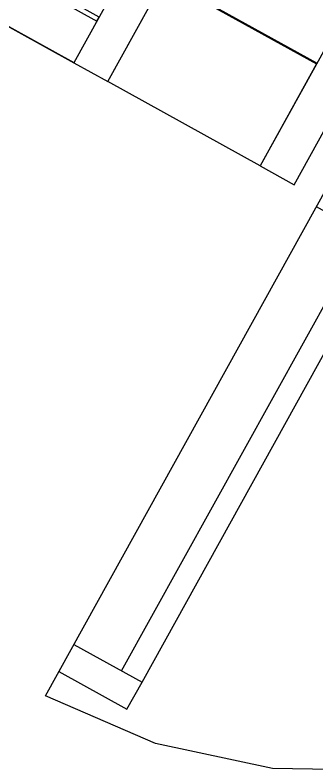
# Model space of a CAD drawing. Header units: metres. Extents: x 2.5 to 42.6, y 0.9 to 31.9.
# Drawn here: x 21.5246 to 21.6775, y 13.8365 to 14.2178 of the extents above; entities that cross this region are included whole.
import ezdxf

# ---------------------------------------------------------------- set-up
doc = ezdxf.new("R2010")
doc.units = ezdxf.units.M
doc.layers.add('ARREDI', color=9, linetype='Continuous')
doc.layers.add('PARETI_STRUTTURE', color=7, linetype='Continuous')

msp = doc.modelspace()

# ---------------------------------------------------------------- linework, layer by layer
at = {"layer": 'ARREDI'}
msp.add_lwpolyline([(21.67751, 14.19343), (21.60037, 14.23618), (21.60017, 14.23585), (21.67731, 14.19308)], close=True, dxfattribs=at)
at = {"layer": 'PARETI_STRUTTURE'}
for points in [[(21.29161, 14.3695), (21.29047, 14.36743), (21.56597, 14.21474), (21.56711, 14.21681)], [(21.27882, 14.34642), (21.55432, 14.19373)], [(21.61926, 14.27028), (21.60204, 14.27982), (21.55432, 14.19372), (21.57154, 14.18418)], [(21.71362, 14.21798), (21.6964, 14.22752), (21.64868, 14.14142), (21.6659, 14.13188)]]:
    msp.add_lwpolyline(points, close=True, dxfattribs=at)
for points in [[(21.28509, 14.35774), (21.27882, 14.34643), (21.55432, 14.19374)], [(21.64868, 14.14144), (21.57154, 14.18419), (21.60017, 14.23584)], [(21.67731, 14.19309), (21.64869, 14.14143)], [(21.53999, 13.87305), (21.69002, 14.14373)], [(21.71167, 14.10157), (21.67723, 14.12065)], [(21.57856, 13.88576), (21.70135, 14.10729)], [(21.55444, 13.89912), (21.58889, 13.88004), (21.71168, 14.10157)], [(22.08135, 13.57299), (22.03142, 13.60746), (21.98919, 13.651), (21.95626, 13.70196), (21.9339, 13.75835), (21.92297, 13.81803), (21.9239, 13.8787), (21.93663, 13.938), (21.9607, 13.9937), (21.92623, 13.94377), (21.88269, 13.90153), (21.83173, 13.8686), (21.77534, 13.84624), (21.71566, 13.83531), (21.65499, 13.83624), (21.59569, 13.84897), (21.53999, 13.87304)], [(21.54681, 13.88535), (21.58126, 13.86627)], [(21.58125, 13.86626), (21.58889, 13.88004)]]:
    msp.add_lwpolyline(points, dxfattribs=at)

doc.saveas('drawing.dxf')
